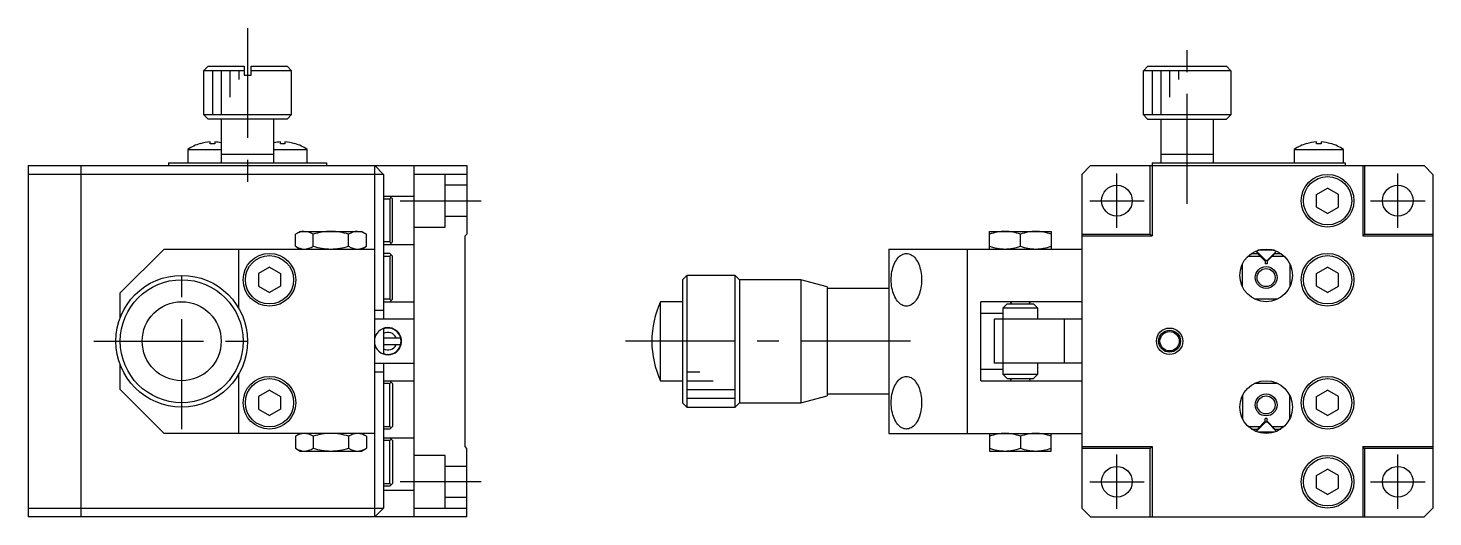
# Model space of a CAD drawing. Extents: x -46 to 392, y 4 to 261.
# Drawn here: x 232.1 to 392.2, y 126.1 to 181.7 of the extents above; entities that cross this region are included whole.
import ezdxf

# ---------------------------------------------------------------- set-up
doc = ezdxf.new("R2010")
doc.units = 0
doc.header["$LTSCALE"] = 10
doc.linetypes.add('CENTER', pattern=[2, 1.25, -0.25, 0.25, -0.25])
doc.linetypes.add('DASHED', pattern=[3.5, 2, -1.5])
doc.layers.get('0').update_dxf_attribs({"linetype": 'CONTINUOUS'})
doc.layers.add('CENTER', color=1, linetype='CENTER')

msp = doc.modelspace()

# ---------------------------------------------------------------- linework, layer by layer
at = {"color": 7, "linetype": 'CONTINUOUS'}
for p, q in [((252.6348, 177.380103), (252.1348, 176.880103)), ((256.7348, 176.880103), (252.1348, 176.880103)), ((252.1348, 176.880103), (252.1348, 171.880103)), ((252.6348, 177.380103), (256.7348, 177.380103)), ((256.7348, 177.380103), (256.7348, 176.380103)), ((256.7348, 176.380103), (257.5348, 176.380103)), ((257.5348, 177.380103), (261.6348, 177.380103)), ((257.5348, 176.380103), (257.5348, 177.380103)), ((262.1348, 176.880103), (257.5348, 176.880103)), ((262.1348, 176.880103), (261.6348, 177.380103)), ((262.1348, 171.880103), (262.1348, 176.880103)), ((359.184029, 176.380103), (359.200054, 176.380103)), ((359.184029, 176.380103), (359.184029, 171.880103)), ((359.200054, 176.880103), (359.701842, 177.380103)), ((369.168003, 176.880103), (359.200054, 176.880103)), ((359.200054, 176.380103), (359.200054, 176.880103)), ((359.701842, 177.380103), (368.666216, 177.380103)), ((368.666216, 177.380103), (369.168003, 176.880103)), ((369.168003, 176.880103), (369.168003, 176.380103)), ((369.168003, 176.380103), (369.184029, 176.380103)), ((369.184029, 171.880103), (369.184029, 176.380103)), ((252.1348, 171.880103), (262.1348, 171.880103)), ((252.1348, 171.880103), (252.6348, 171.380103)), ((261.6348, 171.380103), (252.6348, 171.380103)), ((254.1348, 171.380103), (254.1348, 166.380103)), ((260.1348, 166.380103), (260.1348, 171.380103)), ((261.6348, 171.380103), (262.1348, 171.880103)), ((359.184029, 171.880103), (369.184029, 171.880103)), ((359.184029, 171.880103), (359.684029, 171.380103)), ((359.684029, 171.380103), (368.684029, 171.380103)), ((361.184029, 171.380103), (361.184029, 166.380103)), ((367.184029, 166.380103), (367.184029, 171.380103)), ((368.684029, 171.380103), (369.184029, 171.880103)), ((251.73566, 168.573308), (251.732652, 168.579476)), ((252.8748, 168.573308), (252.8748, 168.766565)), ((253.3948, 168.573308), (252.8748, 168.573308)), ((253.3948, 168.766565), (253.3948, 168.573308)), ((260.8748, 168.573308), (260.8748, 168.766565)), ((261.3948, 168.573308), (260.8748, 168.573308)), ((261.3948, 168.766565), (261.3948, 168.573308)), ((262.536947, 168.579476), (262.533939, 168.573308)), ((377.784889, 168.573308), (377.781881, 168.579476)), ((378.924029, 168.573308), (378.924029, 168.766565)), ((379.444029, 168.573308), (378.924029, 168.573308)), ((379.444029, 168.766565), (379.444029, 168.573308)), ((380.586176, 168.579476), (380.583168, 168.573308)), ((250.3348, 167.922566), (254.1348, 167.922566)), ((250.3348, 167.922566), (250.3348, 166.380103)), ((254.1348, 167.380103), (260.1348, 167.380103)), ((260.1348, 167.922566), (263.9348, 167.922566)), ((263.9348, 166.380103), (263.9348, 167.922566)), ((361.184029, 167.380103), (367.184029, 167.380103)), ((376.384029, 167.922566), (381.984029, 167.922566)), ((376.384029, 167.922566), (376.384029, 166.380103)), ((381.984029, 166.380103), (381.984029, 167.922566)), ((232.1348, 166.080103), (282.1348, 166.080103)), ((232.1348, 166.080103), (232.1348, 126.080103)), ((272.6348, 165.080103), (232.1348, 165.080103)), ((238.1348, 166.080103), (238.1348, 126.080103)), ((248.1348, 166.380103), (248.1348, 166.080103)), ((248.1348, 166.380103), (266.1348, 166.380103)), ((266.1348, 166.380103), (266.1348, 166.080103)), ((272.6348, 165.080103), (271.6348, 166.080103)), ((271.6348, 126.080103), (271.6348, 166.080103)), ((272.6348, 165.080103), (272.6348, 148.580103)), ((276.1348, 126.080103), (276.1348, 166.080103)), ((282.1348, 165.080103), (276.1348, 165.080103)), ((282.1348, 166.080103), (282.1348, 158.280103)), ((353.184029, 166.080103), (352.184029, 165.080103)), ((352.184029, 165.080103), (352.184029, 127.080103)), ((353.184029, 166.080103), (391.184029, 166.080103)), ((359.984029, 158.280103), (359.984029, 166.080103)), ((360.184029, 166.380103), (360.184029, 158.080103)), ((360.184029, 166.380103), (382.184029, 166.380103)), ((382.184029, 166.380103), (382.184029, 166.080103)), ((384.184029, 166.080103), (384.184029, 158.080103)), ((384.384029, 166.080103), (384.384029, 158.280103)), ((392.184029, 165.080103), (391.184029, 166.080103)), ((392.184029, 165.080103), (392.184029, 127.080103)), ((378.934029, 162.801791), (380.184029, 163.523479)), ((381.434029, 162.801791), (380.184029, 163.523479)), ((272.6348, 162.580103), (276.1348, 162.580103)), ((272.6348, 162.280103), (273.3348, 162.280103)), ((273.6348, 162.280103), (273.3348, 162.580103)), ((273.4848, 162.430103), (273.3348, 162.280103)), ((273.3348, 162.280103), (273.3348, 157.380103)), ((273.6348, 157.380103), (273.6348, 162.280103)), ((378.934029, 161.358415), (378.934029, 162.801791)), ((381.434029, 161.358415), (381.434029, 162.801791)), ((380.184029, 160.636728), (378.934029, 161.358415)), ((380.184029, 160.636728), (381.434029, 161.358415)), ((263.1348, 158.580103), (262.593348, 158.267496)), ((263.1348, 158.580103), (270.1348, 158.580103)), ((270.676251, 158.267496), (270.1348, 158.580103)), ((341.684029, 156.580103), (341.684029, 158.580103)), ((341.684029, 158.580103), (348.684029, 158.580103)), ((348.684029, 158.580103), (348.684029, 156.580103)), ((262.593348, 156.892711), (262.593348, 158.267496)), ((262.593348, 156.892711), (263.1348, 156.580103)), ((264.614074, 156.892711), (264.614074, 158.267496)), ((268.655525, 156.892711), (268.655525, 158.267496)), ((270.1348, 156.580103), (270.676251, 156.892711)), ((270.676251, 156.892711), (270.676251, 158.267496)), ((273.3348, 157.380103), (272.6348, 157.380103)), ((272.6348, 157.080103), (276.1348, 157.080103)), ((273.3348, 157.380103), (273.4848, 157.230103)), ((273.3348, 157.080103), (273.6348, 157.380103)), ((281.9348, 158.080103), (282.1348, 158.280103)), ((281.9348, 134.080103), (281.9348, 158.080103)), ((345.184029, 156.892711), (345.184029, 158.267496)), ((352.184029, 158.280103), (359.984029, 158.280103)), ((352.184029, 158.080103), (360.184029, 158.080103)), ((359.984029, 158.280103), (360.184029, 158.080103)), ((384.184029, 158.080103), (384.384029, 158.280103)), ((384.184029, 158.080103), (392.184029, 158.080103)), ((384.384029, 158.280103), (392.184029, 158.280103)), ((242.6348, 151.580103), (247.6348, 156.580103)), ((247.6348, 156.580103), (271.6348, 156.580103)), ((256.1348, 149.821761), (256.1348, 156.580103)), ((273.3348, 156.080103), (272.6348, 156.080103)), ((272.6348, 155.780103), (273.3348, 155.780103)), ((273.6348, 155.780103), (273.3348, 156.080103)), ((273.4848, 155.930103), (273.3348, 155.780103)), ((273.3348, 155.780103), (273.3348, 150.880103)), ((273.6348, 150.880103), (273.6348, 155.780103)), ((330.184029, 156.580103), (330.184029, 135.580103)), ((330.184029, 156.580103), (352.184029, 156.580103)), ((330.98001, 155.201424), (331.079878, 155.361321)), ((331.079878, 155.361321), (331.186681, 155.507154)), ((331.186681, 155.507154), (331.29976, 155.638024)), ((331.29976, 155.638024), (331.41842, 155.753123)), ((331.41842, 155.753123), (331.541927, 155.851742)), ((331.541927, 155.851742), (331.669521, 155.933273)), ((331.669521, 155.933273), (331.800415, 155.997213)), ((331.800415, 155.997213), (331.933802, 156.043168)), ((331.933802, 156.043168), (332.068859, 156.070855)), ((332.068859, 156.070855), (332.204755, 156.080103)), ((332.204755, 156.080103), (332.34065, 156.070855)), ((332.34065, 156.070855), (332.475707, 156.043168)), ((332.475707, 156.043168), (332.609094, 155.997213)), ((332.609094, 155.997213), (332.739988, 155.933273)), ((332.739988, 155.933273), (332.867582, 155.851742)), ((332.867582, 155.851742), (332.991089, 155.753123)), ((332.991089, 155.753123), (333.109749, 155.638024)), ((333.109749, 155.638024), (333.222828, 155.507154)), ((333.222828, 155.507154), (333.329632, 155.361321)), ((333.329632, 155.361321), (333.429499, 155.201424)), ((339.132958, 156.580103), (339.132958, 135.580103)), ((371.144421, 155.780103), (372.481427, 155.780103)), ((371.525716, 156.080103), (372.181427, 156.080103)), ((372.009355, 156.340564), (373.007252, 155.342666)), ((372.05933, 156.361299), (373.077963, 155.342666)), ((372.181427, 156.080103), (373.084029, 155.177501)), ((374.120778, 156.430103), (372.247279, 156.430103)), ((373.284029, 155.177501), (374.18663, 156.080103)), ((373.360805, 155.342666), (374.358702, 156.340564)), ((373.88663, 155.780103), (375.223636, 155.780103)), ((374.18663, 156.080103), (374.842341, 156.080103)), ((259.6348, 154.523479), (258.3848, 153.801791)), ((258.3848, 153.801791), (258.3848, 152.358415)), ((259.6348, 154.523479), (260.8848, 153.801791)), ((260.8848, 153.801791), (260.8848, 152.358415)), ((330.494028, 153.549407), (330.52056, 153.780439)), ((330.52056, 153.780439), (330.557476, 154.007154)), ((330.557476, 154.007154), (330.604548, 154.228154)), ((330.604548, 154.228154), (330.661486, 154.442075)), ((330.661486, 154.442075), (330.727938, 154.647599)), ((330.727938, 154.647599), (330.803496, 154.843459)), ((330.803496, 154.843459), (330.887693, 155.028447)), ((330.887693, 155.028447), (330.98001, 155.201424)), ((333.429499, 155.201424), (333.521816, 155.028447)), ((333.521816, 155.028447), (333.606013, 154.843459)), ((333.606013, 154.843459), (333.681571, 154.647599)), ((333.681571, 154.647599), (333.748023, 154.442075)), ((333.748023, 154.442075), (333.804961, 154.228154)), ((333.804961, 154.228154), (333.852033, 154.007154)), ((333.852033, 154.007154), (333.888949, 153.780439)), ((333.888949, 153.780439), (333.915481, 153.549407)), ((370.484029, 152.272434), (370.484029, 154.887773)), ((373.084029, 155.177501), (373.084029, 154.877501)), ((373.284029, 154.877501), (373.084029, 154.877501)), ((373.284029, 155.177501), (373.284029, 154.877501)), ((375.884029, 154.887773), (375.884029, 152.272434)), ((378.934029, 153.801791), (380.184029, 154.523479)), ((378.934029, 152.358415), (378.934029, 153.801791)), ((381.434029, 153.801791), (380.184029, 154.523479)), ((381.434029, 152.358415), (381.434029, 153.801791)), ((258.3848, 152.358415), (259.6348, 151.636728)), ((260.8848, 152.358415), (259.6348, 151.636728)), ((307.184029, 153.580103), (306.684029, 153.080103)), ((306.684029, 153.080103), (306.684029, 139.080103)), ((307.184029, 153.580103), (307.184029, 138.580103)), ((312.684029, 153.580103), (307.184029, 153.580103)), ((313.184029, 153.080103), (312.684029, 153.580103)), ((312.684029, 138.580103), (312.684029, 153.580103)), ((320.184029, 153.080103), (313.184029, 153.080103)), ((313.184029, 153.080103), (313.184029, 139.080103)), ((323.184029, 152.280103), (320.184029, 153.080103)), ((320.184029, 153.080103), (320.184029, 139.080103)), ((323.184029, 152.280103), (323.184029, 139.880103)), ((330.184029, 152.080103), (323.184029, 152.080103)), ((330.472704, 153.080103), (330.478043, 153.315481)), ((330.478043, 152.844726), (330.472704, 153.080103)), ((330.478043, 153.315481), (330.494028, 153.549407)), ((330.494028, 152.6108), (330.478043, 152.844726)), ((330.52056, 152.379767), (330.494028, 152.6108)), ((330.557476, 152.153052), (330.52056, 152.379767)), ((330.604548, 151.932053), (330.557476, 152.153052)), ((333.852033, 152.153052), (333.804961, 151.932053)), ((333.888949, 152.379767), (333.852033, 152.153052)), ((333.915481, 152.6108), (333.888949, 152.379767)), ((333.915481, 153.549407), (333.931466, 153.315481)), ((333.931466, 152.844726), (333.915481, 152.6108)), ((333.931466, 153.315481), (333.936805, 153.080103)), ((333.936805, 153.080103), (333.931466, 152.844726)), ((380.184029, 151.636728), (378.934029, 152.358415)), ((380.184029, 151.636728), (381.434029, 152.358415)), ((242.6348, 148.772686), (242.6348, 151.580103)), ((273.3348, 150.880103), (272.6348, 150.880103)), ((272.6348, 150.580103), (276.1348, 150.580103)), ((273.3348, 150.880103), (273.4848, 150.730103)), ((273.3348, 150.580103), (273.6348, 150.880103)), ((304.184029, 141.580103), (304.184029, 150.580103)), ((306.684029, 150.580103), (304.184029, 150.580103)), ((330.661486, 151.718132), (330.604548, 151.932053)), ((330.727938, 151.512608), (330.661486, 151.718132)), ((330.803496, 151.316748), (330.727938, 151.512608)), ((330.887693, 151.131759), (330.803496, 151.316748)), ((330.98001, 150.958783), (330.887693, 151.131759)), ((331.079878, 150.798885), (330.98001, 150.958783)), ((331.186681, 150.653052), (331.079878, 150.798885)), ((331.29976, 150.522183), (331.186681, 150.653052)), ((331.41842, 150.407084), (331.29976, 150.522183)), ((333.109749, 150.522183), (332.991089, 150.407084)), ((333.222828, 150.653052), (333.109749, 150.522183)), ((333.329632, 150.798885), (333.222828, 150.653052)), ((333.429499, 150.958783), (333.329632, 150.798885)), ((333.521816, 151.131759), (333.429499, 150.958783)), ((333.606013, 151.316748), (333.521816, 151.131759)), ((333.681571, 151.512608), (333.606013, 151.316748)), ((333.748023, 151.718132), (333.681571, 151.512608)), ((333.804961, 151.932053), (333.748023, 151.718132)), ((340.684029, 141.580103), (340.684029, 150.580103)), ((352.184029, 150.580103), (340.684029, 150.580103)), ((344.029328, 150.580103), (344.173666, 150.330103)), ((346.194392, 150.330103), (346.338729, 150.580103)), ((374.491698, 150.880103), (371.876359, 150.880103)), ((272.6348, 149.580103), (271.6348, 149.580103)), ((331.541927, 150.308465), (331.41842, 150.407084)), ((331.669521, 150.226934), (331.541927, 150.308465)), ((331.800415, 150.162994), (331.669521, 150.226934)), ((331.933802, 150.117038), (331.800415, 150.162994)), ((332.068859, 150.089351), (331.933802, 150.117038)), ((332.204755, 150.080103), (332.068859, 150.089351)), ((332.34065, 150.089351), (332.204755, 150.080103)), ((332.475707, 150.117038), (332.34065, 150.089351)), ((332.609094, 150.162994), (332.475707, 150.117038)), ((332.739988, 150.226934), (332.609094, 150.162994)), ((332.867582, 150.308465), (332.739988, 150.226934)), ((332.991089, 150.407084), (332.867582, 150.308465)), ((343.184029, 149.255103), (340.684029, 149.255103)), ((343.684029, 150.330103), (343.184029, 149.830103)), ((343.184029, 149.830103), (343.184029, 142.330103)), ((347.184029, 149.830103), (343.184029, 149.830103)), ((343.684029, 150.330103), (346.684029, 150.330103)), ((347.184029, 149.830103), (346.684029, 150.330103)), ((347.184029, 148.580108), (347.184029, 149.830103)), ((276.1348, 148.580103), (271.6348, 148.580103)), ((272.6348, 147.547214), (272.6348, 144.613247)), ((273.289297, 147.62229), (273.410156, 147.554537)), ((342.184029, 148.580103), (342.184029, 143.580103)), ((352.184029, 148.580103), (342.184029, 148.580103)), ((350.184029, 148.580103), (350.184029, 143.580103)), ((272.6348, 146.480103), (274.580483, 146.480103)), ((274.580483, 145.680103), (272.6348, 145.680103)), ((273.055678, 144.581778), (272.923775, 144.544708)), ((242.6348, 140.580103), (242.6348, 143.387521)), ((271.6348, 143.580103), (276.1348, 143.580103)), ((271.6348, 142.580103), (272.6348, 142.580103)), ((272.6348, 143.580103), (272.6348, 127.080103)), ((340.684029, 142.905103), (343.184029, 142.905103)), ((352.184029, 143.580093), (342.184029, 143.580093)), ((347.184029, 142.330103), (347.184029, 143.580093)), ((256.1348, 135.580103), (256.1348, 142.338446)), ((272.6348, 141.580103), (276.1348, 141.580103)), ((273.3348, 141.280103), (272.6348, 141.280103)), ((273.3348, 141.580103), (273.6348, 141.280103)), ((273.3348, 141.280103), (273.4848, 141.430103)), ((273.3348, 136.380103), (273.3348, 141.280103)), ((273.6348, 141.280103), (273.6348, 136.380103)), ((304.184029, 141.580103), (306.684029, 141.580103)), ((330.727938, 140.647599), (330.803496, 140.843459)), ((330.803496, 140.843459), (330.887693, 141.028447)), ((330.887693, 141.028447), (330.98001, 141.201424)), ((330.98001, 141.201424), (331.079878, 141.361321)), ((331.079878, 141.361321), (331.186681, 141.507154)), ((331.186681, 141.507154), (331.29976, 141.638024)), ((331.29976, 141.638024), (331.41842, 141.753123)), ((331.41842, 141.753123), (331.541927, 141.851742)), ((331.541927, 141.851742), (331.669521, 141.933273)), ((331.669521, 141.933273), (331.800415, 141.997213)), ((331.800415, 141.997213), (331.933802, 142.043168)), ((331.933802, 142.043168), (332.068859, 142.070855)), ((332.068859, 142.070855), (332.204755, 142.080103)), ((332.204755, 142.080103), (332.34065, 142.070855)), ((332.34065, 142.070855), (332.475707, 142.043168)), ((332.475707, 142.043168), (332.609094, 141.997213)), ((332.609094, 141.997213), (332.739988, 141.933273)), ((332.739988, 141.933273), (332.867582, 141.851742)), ((332.867582, 141.851742), (332.991089, 141.753123)), ((332.991089, 141.753123), (333.109749, 141.638024)), ((333.109749, 141.638024), (333.222828, 141.507154)), ((333.222828, 141.507154), (333.329632, 141.361321)), ((333.329632, 141.361321), (333.429499, 141.201424)), ((333.429499, 141.201424), (333.521816, 141.028447)), ((333.521816, 141.028447), (333.606013, 140.843459)), ((333.606013, 140.843459), (333.681571, 140.647599)), ((340.684029, 141.580103), (352.184029, 141.580103)), ((343.184029, 142.330103), (347.184029, 142.330103)), ((343.184029, 142.330103), (343.684029, 141.830103)), ((343.684029, 141.830103), (346.684029, 141.830103)), ((344.173666, 141.830103), (344.029328, 141.580103)), ((346.338729, 141.580103), (346.194392, 141.830103)), ((346.684029, 141.830103), (347.184029, 142.330103)), ((374.491698, 141.280103), (371.876359, 141.280103)), ((247.6348, 135.580103), (242.6348, 140.580103)), ((259.6348, 140.523479), (258.3848, 139.801791)), ((258.3848, 139.801791), (258.3848, 138.358415)), ((259.6348, 140.523479), (260.8848, 139.801791)), ((260.8848, 139.801791), (260.8848, 138.358415)), ((320.184029, 139.080103), (323.184029, 139.880103)), ((323.184029, 140.080103), (330.184029, 140.080103)), ((330.472704, 139.080103), (330.478043, 139.315481)), ((330.478043, 139.315481), (330.494028, 139.549407)), ((330.494028, 139.549407), (330.52056, 139.780439)), ((330.52056, 139.780439), (330.557476, 140.007154)), ((330.557476, 140.007154), (330.604548, 140.228154)), ((330.604548, 140.228154), (330.661486, 140.442075)), ((330.661486, 140.442075), (330.727938, 140.647599)), ((333.681571, 140.647599), (333.748023, 140.442075)), ((333.748023, 140.442075), (333.804961, 140.228154)), ((333.804961, 140.228154), (333.852033, 140.007154)), ((333.852033, 140.007154), (333.888949, 139.780439)), ((333.888949, 139.780439), (333.915481, 139.549407)), ((333.915481, 139.549407), (333.931466, 139.315481)), ((333.931466, 139.315481), (333.936805, 139.080103)), ((370.484029, 139.887773), (370.484029, 137.272434)), ((375.884029, 137.272434), (375.884029, 139.887773)), ((378.934029, 139.801791), (380.184029, 140.523479)), ((378.934029, 138.358415), (378.934029, 139.801791)), ((381.434029, 139.801791), (380.184029, 140.523479)), ((381.434029, 138.358415), (381.434029, 139.801791)), ((258.3848, 138.358415), (259.6348, 137.636728)), ((260.8848, 138.358415), (259.6348, 137.636728)), ((306.684029, 139.080103), (307.184029, 138.580103)), ((307.184029, 138.580103), (312.684029, 138.580103)), ((312.684029, 138.580103), (313.184029, 139.080103)), ((313.184029, 139.080103), (320.184029, 139.080103)), ((330.478043, 138.844726), (330.472704, 139.080103)), ((330.494028, 138.6108), (330.478043, 138.844726)), ((330.52056, 138.379767), (330.494028, 138.6108)), ((330.557476, 138.153052), (330.52056, 138.379767)), ((330.604548, 137.932053), (330.557476, 138.153052)), ((330.661486, 137.718132), (330.604548, 137.932053)), ((330.727938, 137.512608), (330.661486, 137.718132)), ((333.748023, 137.718132), (333.681571, 137.512608)), ((333.804961, 137.932053), (333.748023, 137.718132)), ((333.852033, 138.153052), (333.804961, 137.932053)), ((333.888949, 138.379767), (333.852033, 138.153052)), ((333.915481, 138.6108), (333.888949, 138.379767)), ((333.931466, 138.844726), (333.915481, 138.6108)), ((333.936805, 139.080103), (333.931466, 138.844726)), ((380.184029, 137.636728), (378.934029, 138.358415)), ((380.184029, 137.636728), (381.434029, 138.358415)), ((272.6348, 136.380103), (273.3348, 136.380103)), ((273.3348, 136.080103), (272.6348, 136.080103)), ((273.4848, 136.230103), (273.3348, 136.380103)), ((273.6348, 136.380103), (273.3348, 136.080103)), ((330.803496, 137.316748), (330.727938, 137.512608)), ((330.887693, 137.131759), (330.803496, 137.316748)), ((330.98001, 136.958783), (330.887693, 137.131759)), ((331.079878, 136.798885), (330.98001, 136.958783)), ((331.186681, 136.653052), (331.079878, 136.798885)), ((331.29976, 136.522183), (331.186681, 136.653052)), ((331.41842, 136.407084), (331.29976, 136.522183)), ((331.541927, 136.308465), (331.41842, 136.407084)), ((331.669521, 136.226934), (331.541927, 136.308465)), ((331.800415, 136.162994), (331.669521, 136.226934)), ((331.933802, 136.117038), (331.800415, 136.162994)), ((332.068859, 136.089351), (331.933802, 136.117038)), ((332.204755, 136.080103), (332.068859, 136.089351)), ((332.34065, 136.089351), (332.204755, 136.080103)), ((332.475707, 136.117038), (332.34065, 136.089351)), ((332.609094, 136.162994), (332.475707, 136.117038)), ((332.739988, 136.226934), (332.609094, 136.162994)), ((332.867582, 136.308465), (332.739988, 136.226934)), ((332.991089, 136.407084), (332.867582, 136.308465)), ((333.109749, 136.522183), (332.991089, 136.407084)), ((333.222828, 136.653052), (333.109749, 136.522183)), ((333.329632, 136.798885), (333.222828, 136.653052)), ((333.429499, 136.958783), (333.329632, 136.798885)), ((333.521816, 137.131759), (333.429499, 136.958783)), ((333.606013, 137.316748), (333.521816, 137.131759)), ((333.681571, 137.512608), (333.606013, 137.316748)), ((371.144421, 136.380103), (372.481427, 136.380103)), ((371.525716, 136.080103), (372.181427, 136.080103)), ((373.007252, 136.81754), (372.009355, 135.819643)), ((372.05933, 135.798907), (373.077963, 136.81754)), ((372.181427, 136.080103), (373.084029, 136.982705)), ((373.084029, 136.982705), (373.084029, 137.282705)), ((373.284029, 137.282705), (373.084029, 137.282705)), ((373.284029, 136.982705), (373.284029, 137.282705)), ((374.18663, 136.080103), (373.284029, 136.982705)), ((374.358702, 135.819643), (373.360805, 136.81754)), ((373.88663, 136.380103), (375.223636, 136.380103)), ((374.18663, 136.080103), (374.842341, 136.080103)), ((271.6348, 135.580103), (247.6348, 135.580103)), ((263.1348, 135.580103), (262.593348, 135.267496)), ((262.593348, 135.267496), (262.593348, 133.892711)), ((264.614074, 135.267496), (264.614074, 133.892711)), ((268.655525, 135.267496), (268.655525, 133.892711)), ((270.676251, 135.267496), (270.1348, 135.580103)), ((270.676251, 135.267496), (270.676251, 133.892711)), ((272.6348, 135.080103), (276.1348, 135.080103)), ((273.3348, 134.780103), (272.6348, 134.780103)), ((273.3348, 135.080103), (273.6348, 134.780103)), ((273.3348, 134.780103), (273.4848, 134.930103)), ((273.3348, 129.880103), (273.3348, 134.780103)), ((273.6348, 134.780103), (273.6348, 129.880103)), ((330.184029, 135.580103), (352.184029, 135.580103)), ((341.684029, 135.580103), (341.684029, 133.580103)), ((345.184029, 135.267496), (345.184029, 133.892711)), ((348.684029, 133.580103), (348.684029, 135.580103)), ((374.120778, 135.730103), (372.247279, 135.730103)), ((262.593348, 133.892711), (263.1348, 133.580103)), ((263.1348, 133.580103), (270.1348, 133.580103)), ((270.1348, 133.580103), (270.676251, 133.892711)), ((282.1348, 133.880103), (281.9348, 134.080103)), ((282.1348, 126.080103), (282.1348, 133.880103)), ((341.684029, 133.580103), (348.684029, 133.580103)), ((352.184029, 134.080103), (360.184029, 134.080103)), ((359.984029, 133.880103), (352.184029, 133.880103)), ((360.184029, 134.080103), (359.984029, 133.880103)), ((359.984029, 126.080103), (359.984029, 133.880103)), ((360.184029, 134.080103), (360.184029, 126.080103)), ((384.184029, 134.080103), (384.184029, 126.080103)), ((384.384029, 133.880103), (384.184029, 134.080103)), ((384.184029, 134.080103), (392.184029, 134.080103)), ((384.384029, 133.880103), (384.384029, 126.080103)), ((392.184029, 133.880103), (384.384029, 133.880103)), ((378.934029, 130.801791), (380.184029, 131.523479)), ((381.434029, 130.801791), (380.184029, 131.523479)), ((272.6348, 129.880103), (273.3348, 129.880103)), ((273.4848, 129.730103), (273.3348, 129.880103)), ((273.6348, 129.880103), (273.3348, 129.580103)), ((378.934029, 129.358415), (378.934029, 130.801791)), ((381.434029, 129.358415), (381.434029, 130.801791)), ((273.3348, 129.580103), (272.6348, 129.580103)), ((276.1348, 129.080103), (272.6348, 129.080103)), ((380.184029, 128.636728), (378.934029, 129.358415)), ((380.184029, 128.636728), (381.434029, 129.358415)), ((232.1348, 127.080103), (272.6348, 127.080103)), ((271.6348, 126.080103), (272.6348, 127.080103)), ((276.1348, 127.080103), (282.1348, 127.080103)), ((353.184029, 126.080103), (352.184029, 127.080103)), ((391.184029, 126.080103), (392.184029, 127.080103)), ((282.1348, 126.080103), (232.1348, 126.080103)), ((353.184029, 126.080103), (391.184029, 126.080103))]:
    msp.add_line(p, q, dxfattribs=at)
at = {"color": 3, "linetype": 'CONTINUOUS'}
for p, q in [((253.1348, 176.880103), (253.1348, 171.880103)), ((254.1348, 176.880103), (254.1348, 171.880103)), ((255.1348, 176.880103), (255.1348, 173.880103)), ((256.1348, 176.880103), (256.1348, 175.880103)), ((360.184029, 176.880103), (360.184029, 171.880103)), ((361.184029, 176.880103), (361.184029, 171.880103)), ((362.184029, 176.880103), (362.184029, 173.880103)), ((363.184029, 176.880103), (363.184029, 175.880103)), ((307.184029, 142.580103), (308.684029, 142.580103)), ((307.184029, 141.580103), (310.184029, 141.580103)), ((307.184029, 140.580103), (312.684029, 140.580103)), ((307.184029, 139.580103), (312.684029, 139.580103))]:
    msp.add_line(p, q, dxfattribs=at)
at = {"color": 3, "linetype": 'DASHED'}
for p, q in [((279.6348, 159.080103), (279.6348, 165.080103)), ((282.1348, 163.830103), (279.6348, 163.830103)), ((279.6348, 160.330103), (282.1348, 160.330103)), ((276.1348, 159.080103), (279.6348, 159.080103)), ((279.6348, 133.080103), (276.1348, 133.080103)), ((279.6348, 127.080103), (279.6348, 133.080103)), ((282.1348, 131.830103), (279.6348, 131.830103)), ((279.6348, 128.330103), (282.1348, 128.330103))]:
    msp.add_line(p, q, dxfattribs=at)
at = {"color": 7, "linetype": 'CONTINUOUS'}
for centre, radius in [((380.184029, 162.080103), 3), ((356.184029, 162.080103), 1.75), ((380.184029, 162.080103), 2.75), ((388.184029, 162.080103), 1.75), ((259.6348, 153.080103), 3), ((259.6348, 153.080103), 2.75), ((373.184029, 153.580103), 3), ((380.184029, 153.080103), 3), ((380.184029, 153.080103), 2.75), ((373.184029, 153.330103), 1.025), ((249.6348, 146.080103), 7.5), ((249.6348, 146.080103), 7), ((249.6348, 146.080103), 4.5), ((362.184029, 146.080103), 1.25), ((362.184029, 146.080103), 1.1), ((259.6348, 139.080103), 3), ((259.6348, 139.080103), 2.75), ((373.184029, 138.580103), 3), ((380.184029, 139.080103), 3), ((380.184029, 139.080103), 2.75), ((373.184029, 138.830103), 1.025), ((380.184029, 130.080103), 3), ((356.184029, 130.080103), 1.75), ((380.184029, 130.080103), 2.75), ((388.184029, 130.080103), 1.75)]:
    msp.add_circle(centre, radius, dxfattribs=at)
at = {"color": 3, "linetype": 'CONTINUOUS'}
for centre, radius in [((373.184029, 153.330103), 1.25), ((362.184029, 146.080103), 1.5), ((373.184029, 138.830103), 1.25)]:
    msp.add_circle(centre, radius, dxfattribs=at)
at = {"color": 7, "linetype": 'CONTINUOUS'}
for centre, radius, start, end in [((253.1348, 163.780103), 5, 106.285843, 124.055798), ((253.1348, 163.780103), 4.993235, 92.984767, 106.272555), ((253.1348, 163.780103), 4.993235, 78.447196, 87.015233), ((261.1348, 163.780103), 4.993235, 92.984767, 101.552804), ((261.1348, 163.780103), 4.993235, 73.727445, 87.015233), ((261.1348, 163.780103), 5, 55.944202, 73.714157), ((379.184029, 163.780103), 5, 106.285843, 124.055798), ((379.184029, 163.780103), 4.993235, 92.984767, 106.272555), ((379.184029, 163.780103), 4.993235, 73.727445, 87.015233), ((379.184029, 163.780103), 5, 55.944202, 73.714157), ((263.659182, 156.611741), 1.969144, 91.614257, 122.76999), ((263.532178, 156.559831), 2.021538, 57.643593, 87.97216), ((266.688897, 151.54302), 7.037291, 90.440451, 107.147503), ((266.575846, 151.51163), 7.068719, 72.8899, 89.522146), ((269.72136, 156.611741), 1.969144, 91.614257, 122.76999), ((269.594356, 156.559831), 2.021538, 57.643593, 87.97216), ((343.493528, 153.192403), 5.388029, 90.63272, 109.623438), ((343.35733, 153.096119), 5.484521, 70.545124, 89.198718), ((346.99646, 153.175987), 5.404477, 90.661884, 109.594274), ((346.85733, 153.096119), 5.484521, 70.545124, 89.198718), ((263.675031, 158.599692), 2.020848, 237.638287, 267.977465), ((263.527214, 158.616421), 2.037754, 272.151379, 302.232869), ((266.714608, 163.783389), 7.203728, 253.04683, 269.365216), ((266.576884, 163.641865), 7.061999, 270.469885, 287.118069), ((269.737421, 158.600375), 2.021538, 237.643593, 267.97216), ((269.609015, 158.552998), 1.973714, 271.651238, 302.73301), ((343.510727, 162.064088), 5.484521, 250.545124, 269.198718), ((343.373116, 161.975716), 5.395956, 270.646798, 289.60936), ((347.010435, 162.062452), 5.482881, 250.542309, 269.201533), ((346.880446, 161.934681), 5.354845, 270.573328, 289.68283), ((373.148673, 155.484088), 0.2, 225, 280.182067), ((373.219384, 155.484088), 0.2, 225, 315), ((314.183713, 145.99684), 11, 155.376083, 179.566302), ((273.134797, 146.080103), 1.549998, 124.69967623, 165.84070411), ((273.134799, 146.080103), 1.549999, 227.66353707, 124.69974943), ((273.1348, 146.080103), 1.5, 250.528779, 109.471221), ((273.134805, 146.080107), 1.550006, 194.56408789, 227.66349695), ((273.1348, 146.080103), 1, 23.578178, 120), ((273.1348, 146.080103), 1, 240, 336.421822), ((314.183713, 146.163367), 11, 180.433698, 204.623917), ((373.148673, 136.676119), 0.2, 79.817933, 135), ((373.219384, 136.676119), 0.2, 45, 135), ((263.675031, 133.560515), 2.020848, 92.022535, 122.361713), ((263.527214, 133.543785), 2.037754, 57.767131, 87.848621), ((266.714608, 128.376817), 7.203728, 90.634784, 106.95317), ((266.576884, 128.518342), 7.061999, 72.881931, 89.530115), ((269.737421, 133.559831), 2.021538, 92.02784, 122.356407), ((269.609015, 133.607209), 1.973714, 57.26699, 88.348762), ((343.510727, 130.096119), 5.484521, 90.801282, 109.454876), ((343.373116, 130.184491), 5.395956, 70.39064, 89.353202), ((347.010435, 130.097755), 5.482881, 90.798467, 109.457691), ((346.880446, 130.225526), 5.354845, 70.31717, 89.426672), ((263.659182, 135.548466), 1.969144, 237.23001, 268.385743), ((263.532178, 135.600375), 2.021538, 272.02784, 302.356407), ((266.688897, 140.617186), 7.037291, 252.852497, 269.559549), ((266.575846, 140.648576), 7.068719, 270.477854, 287.1101), ((269.72136, 135.548466), 1.969144, 237.23001, 268.385743), ((269.594356, 135.600375), 2.021538, 272.02784, 302.356407), ((343.493528, 138.967804), 5.388029, 250.376562, 269.36728), ((343.35733, 139.064088), 5.484521, 270.801282, 289.454876), ((346.99646, 138.98422), 5.404477, 250.405726, 269.338116), ((346.85733, 139.064088), 5.484521, 270.801282, 289.454876)]:
    msp.add_arc(centre, radius, start, end, dxfattribs=at)
at = {"layer": 'CENTER', "color": 1, "linetype": 'CENTER'}
for p, q in [((257.1348, 181.730103), (257.1348, 161.730103)), ((364.184029, 161.730103), (364.184029, 181.730103)), ((356.184029, 158.980103), (356.184029, 165.180103)), ((388.184029, 158.980103), (388.184029, 165.180103)), ((274.5348, 162.080103), (283.7348, 162.080103)), ((353.084029, 162.080103), (359.284029, 162.080103)), ((385.084029, 162.080103), (391.284029, 162.080103)), ((249.6348, 136.080103), (249.6348, 156.080103)), ((239.6348, 146.080103), (259.6348, 146.080103)), ((332.684029, 146.080103), (297.684029, 146.080103)), ((356.184029, 126.980103), (356.184029, 133.180103)), ((388.184029, 126.980103), (388.184029, 133.180103)), ((283.7348, 130.080103), (274.5348, 130.080103)), ((353.084029, 130.080103), (359.284029, 130.080103)), ((385.084029, 130.080103), (391.284029, 130.080103))]:
    msp.add_line(p, q, dxfattribs=at)

doc.saveas('drawing.dxf')
